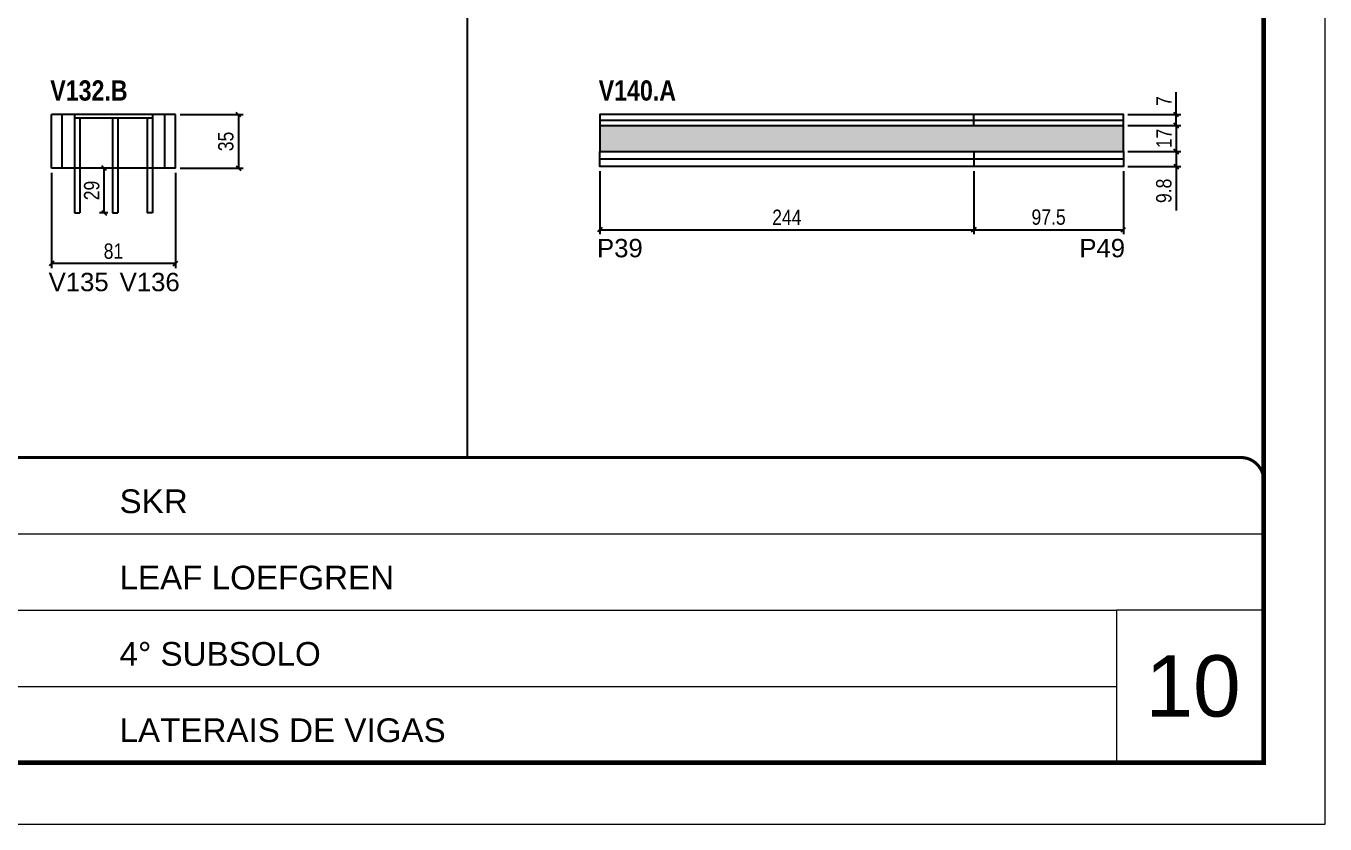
# Model space of a CAD drawing. Extents: x 3309 to 9590, y -2522 to 14608.
# Drawn here: x 5546 to 6393, y 11261 to 11782 of the extents above; entities that cross this region are included whole.
import ezdxf

# ---------------------------------------------------------------- set-up
doc = ezdxf.new("R2010")
doc.units = 0
doc.linetypes.add('CONTINUO', pattern=[0])
doc.linetypes.add('DASHED', pattern=[0.75, 0.5, -0.25])
for name, color, linetype in [('5', 5, 'Continuous'), ('COTA', 241, 'Continuous'), ('NOMENCLATURA', 7, 'Continuous'), ('Painéis', 200, 'Continuous'), ('SARR_2.2x7', 40, 'Continuous'), ('SARR_3.5x7', 81, 'Continuous'), ('SARR_EDITAR', 141, 'Continuous')]:
    doc.layers.add(name, color=color, linetype=linetype)
for name, color, linetype, lineweight in [('CARIMBO', 255, 'Continuous', 9), ('Folhas', 255, 'Continuous', 9), ('SARRAFO DE PRESSAO', 251, 'DASHED', 9)]:
    doc.layers.add(name, color=color, linetype=linetype, lineweight=lineweight)
doc.styles.add('ARIAL', font='arial.ttf')
doc.styles.add('COTA TECNICA', font='techl___.ttf', dxfattribs={"height": 10})
doc.styles.get("Standard").update_dxf_attribs({"font": 'arial.ttf'})
doc.styles.add('TECNICA', font='techb___.ttf', dxfattribs={"height": 10})
doc.dimstyles.new('PAINEL', dxfattribs={"dimtxt": 10, "dimasz": 3, "dimexe": 3, "dimexo": 3, "dimgap": 3, "dimtad": 1, "dimdec": 1, "dimzin": 12, "dimdsep": 46, "dimtxsty": 'COTA TECNICA', "dimblk1": 'OBLIQUE', "dimblk2": 'OBLIQUE', "dimsah": 1, "dimcen": 0.9, "dimclrd": 4, "dimclre": 4, "dimclrt": 240, "dimadec": 1, "dimazin": 3, "dimtfac": 1, "dimtdec": 1, "dimtmove": 0, "dimatfit": 3, "dimfxl": 1, "dimtolj": 1, "dimtzin": 12, "dimarcsym": 0})

# ---------------------------------------------------------------- blocks, each defined once
blk = doc.blocks.new('9999999999')
at = {"color": 30, "linetype": 'CONTINUO'}
for p, q in [((98564.56, 34379.64), (99583.98, 34379.64)), ((98564.56, 34329.83), (99487.98, 34329.83)), ((99583.98, 34329.83), (99487.98, 34329.83)), ((99487.98, 34329.83), (99487.98, 34230.21)), ((98564.56, 34280.02), (99487.98, 34280.02))]:
    blk.add_line(p, q, dxfattribs=at)
at = {"color": 30, "linetype": 'CONTINUO', "const_width": 2}
blk.add_lwpolyline([(99583.98, 34230.21), (99583.98, 34414.45, 0.414214), (99568.98, 34429.45), (98228.98, 34429.45, 0.414214), (98213.98, 34414.45), (98213.98, 34245.21, 0.414214), (98228.98, 34230.21), (99583.98, 34230.21)], format="xyb", dxfattribs=at)
at = {"layer": 'Folhas'}
blk.add_lwpolyline([(98138.98, 34190.21), (99623.98, 34190.21), (99623.98, 35240.21), (98138.98, 35240.21)], close=True, dxfattribs=at)
at = {"layer": 'Folhas', "color": 30, "const_width": 3}
blk.add_lwpolyline([(98213.98, 34230.21), (99583.98, 34230.21), (99583.98, 35200.21), (98213.98, 35200.21)], close=True, dxfattribs=at)
at = {"color": 7, "linetype": 'Continuous', "ltscale": 5, "style": 'ARIAL'}
for s, height, p in [('SKR', 15.483, (98837.68, 34393.13)), ('LEAF LOEFGREN', 15.4829, (98837.68, 34343.32)), ('4° SUBSOLO', 15.483, (98837.68, 34293.51)), ('LATERAIS DE VIGAS', 15.4829, (98837.68, 34243.7))]:
    blk.add_text(s, height=height, dxfattribs=at).set_placement(p)
blk = doc.blocks.new('_Oblique')
at = {"color": 0, "linetype": 'ByBlock', "lineweight": -2}
blk.add_line((-0.5, -0.5), (0.5, 0.5), dxfattribs=at)
blk = doc.blocks.new('*D326')
at = {"layer": 'COTA', "color": 4, "linetype": 'ByBlock', "lineweight": -2, "transparency": 16777216}
for p, q in [((5562.1, 11685.7), (5562.1, 11623.48)), ((5643.1, 11685.7), (5643.1, 11623.48)), ((5643.1, 11626.48), (5562.1, 11626.48))]:
    blk.add_line(p, q, dxfattribs=at)
at = {"layer": 'Defpoints', "color": 0, "linetype": 'ByBlock', "transparency": 16777216}
for p in [(5562.1, 11688.7), (5643.1, 11688.7), (5562.1, 11626.48)]:
    blk.add_point(p, dxfattribs=at)
at = {"layer": 'COTA', "color": 4, "linetype": 'ByBlock', "lineweight": -2, "transparency": 16777216, "xscale": 3, "yscale": 3, "zscale": 3, "rotation": 180}
blk.add_blockref('_Oblique', (5562.1, 11626.48), dxfattribs=at)
at = {"layer": 'COTA', "color": 4, "linetype": 'ByBlock', "lineweight": -2, "transparency": 16777216, "xscale": 3, "yscale": 3, "zscale": 3}
blk.add_blockref('_Oblique', (5643.1, 11626.48), dxfattribs=at)
at = {"layer": 'COTA', "color": 240, "linetype": 'ByBlock', "transparency": 16777216, "insert": (5602.6, 11634.57), "char_height": 10, "attachment_point": 5, "style": 'COTA TECNICA'}
blk.add_mtext('\\A1;81', dxfattribs=at)
blk = doc.blocks.new('*D327')
at = {"layer": 'COTA', "color": 4, "lineweight": -2, "transparency": 16777216}
for p, q in [((5646.1, 11723.7), (5687.15, 11723.7)), ((5684.15, 11723.7), (5684.15, 11688.7)), ((5646.1, 11688.7), (5687.15, 11688.7))]:
    blk.add_line(p, q, dxfattribs=at)
at = {"layer": 'Defpoints', "color": 0, "transparency": 16777216}
for p in [(5643.1, 11723.7), (5643.1, 11688.7), (5684.15, 11688.7)]:
    blk.add_point(p, dxfattribs=at)
at = {"layer": 'COTA', "color": 4, "lineweight": -2, "transparency": 16777216, "xscale": 3, "yscale": 3, "zscale": 3}
for p, rotation in [((5684.15, 11723.7), 90), ((5684.15, 11688.7), 270)]:
    blk.add_blockref('_Oblique', p, dxfattribs=dict(at, rotation=rotation))
at = {"layer": 'COTA', "color": 240, "transparency": 16777216, "insert": (5675.93, 11706.2), "char_height": 10, "attachment_point": 5, "rotation": 90, "style": 'COTA TECNICA'}
blk.add_mtext('\\A1;35', dxfattribs=at)
blk = doc.blocks.new('*D412')
at = {"layer": 'COTA', "color": 4, "lineweight": -2, "transparency": 16777216}
for p, q in [((5919.82, 11686.9), (5919.82, 11645.63)), ((6163.82, 11686.9), (6163.82, 11645.63)), ((5919.82, 11648.63), (6163.82, 11648.63))]:
    blk.add_line(p, q, dxfattribs=at)
at = {"layer": 'Defpoints', "color": 0, "transparency": 16777216}
for p in [(5919.82, 11689.9), (6163.82, 11689.9), (6163.82, 11648.63)]:
    blk.add_point(p, dxfattribs=at)
at = {"layer": 'COTA', "color": 4, "lineweight": -2, "transparency": 16777216, "xscale": 3, "yscale": 3, "zscale": 3, "rotation": 180}
blk.add_blockref('_Oblique', (5919.82, 11648.63), dxfattribs=at)
at = {"layer": 'COTA', "color": 4, "lineweight": -2, "transparency": 16777216, "xscale": 3, "yscale": 3, "zscale": 3}
blk.add_blockref('_Oblique', (6163.82, 11648.63), dxfattribs=at)
at = {"layer": 'COTA', "color": 240, "transparency": 16777216, "insert": (6041.82, 11656.71), "char_height": 10, "attachment_point": 5, "style": 'COTA TECNICA'}
blk.add_mtext('\\A1;244', dxfattribs=at)
blk = doc.blocks.new('*D413')
at = {"layer": 'COTA', "color": 4, "lineweight": -2, "transparency": 16777216}
for p, q in [((6163.82, 11686.9), (6163.82, 11645.63)), ((6261.32, 11686.9), (6261.32, 11645.63)), ((6163.82, 11648.63), (6261.32, 11648.63))]:
    blk.add_line(p, q, dxfattribs=at)
at = {"layer": 'Defpoints', "color": 0, "transparency": 16777216}
for p in [(6163.82, 11689.9), (6261.32, 11689.9), (6261.32, 11648.63)]:
    blk.add_point(p, dxfattribs=at)
at = {"layer": 'COTA', "color": 4, "lineweight": -2, "transparency": 16777216, "xscale": 3, "yscale": 3, "zscale": 3, "rotation": 180}
blk.add_blockref('_Oblique', (6163.82, 11648.63), dxfattribs=at)
at = {"layer": 'COTA', "color": 4, "lineweight": -2, "transparency": 16777216, "xscale": 3, "yscale": 3, "zscale": 3}
blk.add_blockref('_Oblique', (6261.32, 11648.63), dxfattribs=at)
at = {"layer": 'COTA', "color": 240, "transparency": 16777216, "insert": (6212.57, 11656.77), "char_height": 10, "attachment_point": 5, "style": 'COTA TECNICA'}
blk.add_mtext('\\A1;97.5', dxfattribs=at)
blk = doc.blocks.new('*D415')
at = {"layer": 'COTA', "color": 4, "lineweight": -2, "transparency": 16777216}
for p, q in [((6264.32, 11716.7), (6298.86, 11716.7)), ((6295.86, 11716.7), (6295.86, 11699.7)), ((6264.32, 11699.7), (6298.86, 11699.7))]:
    blk.add_line(p, q, dxfattribs=at)
at = {"layer": 'Defpoints', "color": 0, "transparency": 16777216}
for p in [(6261.32, 11716.7), (6261.32, 11699.7), (6295.86, 11699.7)]:
    blk.add_point(p, dxfattribs=at)
at = {"layer": 'COTA', "color": 4, "lineweight": -2, "transparency": 16777216, "xscale": 3, "yscale": 3, "zscale": 3}
for p, rotation in [((6295.86, 11716.7), 90), ((6295.86, 11699.7), 270)]:
    blk.add_blockref('_Oblique', p, dxfattribs=dict(at, rotation=rotation))
at = {"layer": 'COTA', "color": 240, "transparency": 16777216, "insert": (6287.79, 11708.2), "char_height": 10, "attachment_point": 5, "rotation": 90, "style": 'COTA TECNICA'}
blk.add_mtext('\\A1;17', dxfattribs=at)
blk = doc.blocks.new('*D416')
at = {"layer": 'COTA', "color": 4, "lineweight": -2, "transparency": 16777216}
for p, q in [((6295.86, 11723.7), (6295.86, 11738.43)), ((6264.32, 11723.7), (6298.86, 11723.7)), ((6295.86, 11716.7), (6295.86, 11723.7)), ((6264.32, 11716.7), (6298.86, 11716.7))]:
    blk.add_line(p, q, dxfattribs=at)
at = {"layer": 'Defpoints', "color": 0, "transparency": 16777216}
for p in [(6261.32, 11723.7), (6295.86, 11723.7), (6261.32, 11716.7)]:
    blk.add_point(p, dxfattribs=at)
at = {"layer": 'COTA', "color": 4, "lineweight": -2, "transparency": 16777216, "xscale": 3, "yscale": 3, "zscale": 3}
for p, rotation in [((6295.86, 11723.7), 90), ((6295.86, 11716.7), 270)]:
    blk.add_blockref('_Oblique', p, dxfattribs=dict(at, rotation=rotation))
at = {"layer": 'COTA', "color": 240, "transparency": 16777216, "insert": (6287.79, 11732.57), "char_height": 10, "attachment_point": 5, "rotation": 90, "style": 'COTA TECNICA'}
blk.add_mtext('\\A1;7', dxfattribs=at)
blk = doc.blocks.new('*D414')
at = {"layer": 'COTA', "color": 4, "lineweight": -2, "transparency": 16777216}
for p, q in [((6264.32, 11699.7), (6298.86, 11699.7)), ((6295.86, 11699.7), (6295.86, 11689.9)), ((6264.32, 11689.9), (6298.86, 11689.9)), ((6295.86, 11689.9), (6295.86, 11661.05))]:
    blk.add_line(p, q, dxfattribs=at)
at = {"layer": 'Defpoints', "color": 0, "transparency": 16777216}
for p in [(6261.32, 11699.7), (6261.32, 11689.9), (6295.86, 11689.9)]:
    blk.add_point(p, dxfattribs=at)
at = {"layer": 'COTA', "color": 4, "lineweight": -2, "transparency": 16777216, "xscale": 3, "yscale": 3, "zscale": 3}
for p, rotation in [((6295.86, 11699.7), 90), ((6295.86, 11689.9), 270)]:
    blk.add_blockref('_Oblique', p, dxfattribs=dict(at, rotation=rotation))
at = {"layer": 'COTA', "color": 240, "transparency": 16777216, "insert": (6287.76, 11673.97), "char_height": 10, "attachment_point": 5, "rotation": 90, "style": 'COTA TECNICA'}
blk.add_mtext('\\A1;9.8', dxfattribs=at)
blk = doc.blocks.new('*D820')
at = {"layer": 'COTA', "color": 4, "lineweight": -2, "transparency": 16777216}
for p, q in [((5598.87, 11688.7), (5593.52, 11688.7)), ((5596.52, 11659.7), (5596.52, 11688.7)), ((5598.87, 11659.7), (5593.52, 11659.7))]:
    blk.add_line(p, q, dxfattribs=at)
at = {"layer": 'Defpoints', "color": 0, "transparency": 16777216}
for p in [(5596.52, 11688.7), (5601.87, 11688.7), (5601.87, 11659.7)]:
    blk.add_point(p, dxfattribs=at)
at = {"layer": 'COTA', "color": 4, "lineweight": -2, "transparency": 16777216, "xscale": 3, "yscale": 3, "zscale": 3}
for p, rotation in [((5596.52, 11688.7), 90), ((5596.52, 11659.7), 270)]:
    blk.add_blockref('_Oblique', p, dxfattribs=dict(at, rotation=rotation))
at = {"layer": 'COTA', "color": 240, "transparency": 16777216, "insert": (5588.43, 11674.2), "char_height": 10, "attachment_point": 5, "rotation": 90, "style": 'COTA TECNICA'}
blk.add_mtext('\\A1;29', dxfattribs=at)

msp = doc.modelspace()

# ---------------------------------------------------------------- hatches: boundary and pattern name
at = {"layer": 'COTA'}
h = msp.add_hatch(dxfattribs=at)
h.set_pattern_fill('AR-CONC', color=256, scale=0.03)
h.set_pattern_definition([(50, (1969.3394, -206.2923), (5.46554, -0.4781726), [0.5715, -6.2865]), (355, (1969.3394, -206.292), (-1.0573026, 5.7317054), [0.4572, -5.0292175]), (100.451445, (1969.795, -206.332), (4.4082374, 5.2535326), [0.4857003, -5.3427073]), (46.1842, (1969.3394, -204.768), (8.1323712, -1.26127), [0.85725, -9.42975]), (96.63556, (1970.017, -204.873), (7.122124, 7.4227837), [0.7285507, -8.014068]), (351.18415, (1969.3394, -204.768), (7.122124, 7.422784), [0.685799, -7.543792]), (21, (1970.1014, -205.1493), (4.5484317, -3.067956), [0.5715, -6.2865]), (326, (1970.1014, -205.149), (1.8540609, 5.525639), [0.4572, -5.0292]), (71.451445, (1970.4805, -205.405), (6.4024926, 2.457683), [0.4857003, -5.3426981]), (37.5, (1969.3394, -206.2923), (0.0926581, 2.53665117), [0, -4.96824, 0, -5.1054, 0, -5.04825]), (7.5, (1969.3394, -206.2923), (2.0045899, 3.00541724), [0, -2.91084, 0, -4.85394, 0, -1.92405]), (327.5, (1967.6402, -206.2923), (4.06771786, -0.17186232), [0, -1.905, 0, -5.9436, 0, -7.8867]), (317.5, (1966.8782, -206.2923), (4.4438754, 0.7627947), [0, -2.4765, 0, -3.94716, 0, -5.6007])])
h.paths.add_polyline_path([(5919.82, 11699.7), (6261.32, 11699.7), (6261.32, 11716.7), (5919.82, 11716.7)])

# ---------------------------------------------------------------- linework, layer by layer
for p, q in [((5833.24, 12270.71), (5833.24, 11499.95)), ((5919.82, 11716.7), (5919.82, 11699.7)), ((6261.32, 11699.7), (6261.32, 11716.7)), ((5919.82, 11699.7), (6261.32, 11699.7)), ((5577.1, 11659.7), (5580.6, 11659.7)), ((5601.87, 11659.7), (5605.37, 11659.7)), ((5628.1, 11659.7), (5624.6, 11659.7))]:
    msp.add_line(p, q, dxfattribs=at)
at = {"layer": 'Painéis', "linetype": 'ByBlock'}
for p, q in [((5643.1, 11723.7), (5562.1, 11723.7)), ((5562.1, 11688.7), (5562.1, 11723.7)), ((5643.1, 11688.7), (5643.1, 11723.7)), ((6163.82, 11716.7), (6163.82, 11723.7)), ((6163.82, 11699.7), (6163.82, 11689.9)), ((5643.1, 11688.7), (5562.1, 11688.7))]:
    msp.add_line(p, q, dxfattribs=at)
for points in [[(5919.82, 11716.7), (6261.32, 11716.7), (6261.32, 11723.7), (5919.82, 11723.7)], [(5919.82, 11699.7), (6261.32, 11699.7), (6261.32, 11689.9), (5919.82, 11689.9)]]:
    msp.add_lwpolyline(points, close=True, dxfattribs=at)
at = {"layer": 'SARR_2.2x7', "linetype": 'Continuous'}
for p, q in [((5569.1, 11688.7), (5569.1, 11723.7)), ((5628.1, 11721.5), (5577.1, 11721.5)), ((5636.1, 11688.7), (5636.1, 11723.7))]:
    msp.add_line(p, q, dxfattribs=at)
at = {"layer": 'SARR_2.2x7'}
for p, q in [((5919.82, 11720.2), (6163.82, 11720.2)), ((6163.82, 11720.2), (6261.32, 11720.2))]:
    msp.add_line(p, q, dxfattribs=at)
at = {"layer": 'SARR_3.5x7'}
for p, q in [((5577.1, 11723.7), (5577.1, 11659.7)), ((5580.6, 11721.5), (5580.6, 11659.7)), ((5601.87, 11721.5), (5601.87, 11659.7)), ((5605.37, 11721.5), (5605.37, 11659.7)), ((5624.6, 11721.5), (5624.6, 11659.7)), ((5628.1, 11723.7), (5628.1, 11659.7))]:
    msp.add_line(p, q, dxfattribs=at)
at = {"layer": 'SARR_EDITAR'}
for p, q in [((5919.82, 11694.8), (6163.82, 11694.8)), ((6163.82, 11694.8), (6261.32, 11694.8))]:
    msp.add_line(p, q, dxfattribs=at)

# ---------------------------------------------------------------- block references
at = {"layer": 'SARRAFO DE PRESSAO', "color": 6, "linetype": 'ByBlock'}
msp.add_blockref('9999999999', (-93231.11, -22929.5), dxfattribs=at)

# ---------------------------------------------------------------- texts
at = {"layer": '5', "linetype": 'Continuous'}
for s, p in [('P39', (5918.02, 11630.62)), ('P49', (6232.62, 11630.62)), ('V135', (5560.31, 11608.47)), ('V136', (5606.65, 11608.47))]:
    msp.add_text(s, height=12, rotation=0.00004, dxfattribs=at).set_placement(p)
at = {"layer": 'CARIMBO', "style": 'ARIAL'}
msp.add_text('10', height=40, dxfattribs=at).set_placement((6275.73, 11330.85))
at = {"layer": 'NOMENCLATURA', "style": 'TECNICA'}
for s, p in [('V132.B', (5561.38, 11732.89)), ('V140.A', (5919.1, 11732.89))]:
    msp.add_text(s, height=13.2, dxfattribs=at).set_placement(p)

# ---------------------------------------------------------------- dimensions: what is measured, and where the dimension line sits
at = {"layer": 'COTA'}
for base, p1, p2, picture, middle in [((6295.86, 11723.7), (6261.32, 11716.7), (6261.32, 11723.7), '*D416', (6287.79, 11732.57)), ((5684.15, 11688.7), (5643.1, 11723.7), (5643.1, 11688.7), '*D327', (5675.93, 11706.2)), ((6295.86, 11699.7), (6261.32, 11716.7), (6261.32, 11699.7), '*D415', (6287.79, 11708.2)), ((6295.86, 11689.9), (6261.32, 11699.7), (6261.32, 11689.9), '*D414', (6287.76, 11673.97)), ((5596.52, 11688.7), (5601.87, 11659.7), (5601.87, 11688.7), '*D820', (5588.43, 11674.2))]:
    dim = msp.add_linear_dim(base=base, p1=p1, p2=p2, angle=90, dimstyle='PAINEL', dxfattribs=at)
    dim.commit()
    dim.dimension.update_dxf_attribs({"geometry": picture, "text_midpoint": middle})
at = {"layer": 'COTA', "linetype": 'ByBlock'}
dim = msp.add_linear_dim(base=(5562.1, 11626.48), p1=(5643.1, 11688.7), p2=(5562.1, 11688.7), angle=180, dimstyle='PAINEL', dxfattribs=at)
dim.commit()
dim.dimension.update_dxf_attribs({"geometry": '*D326', "text_midpoint": (5602.6, 11634.57)})
at = {"layer": 'COTA'}
dim = msp.add_linear_dim(base=(6163.82, 11648.63), p1=(5919.82, 11689.9), p2=(6163.82, 11689.9), dimstyle='PAINEL', dxfattribs=at)
dim.commit()
dim.dimension.update_dxf_attribs({"geometry": '*D412', "text_midpoint": (6041.82, 11656.71)})
dim = msp.add_linear_dim(base=(6261.32, 11648.63), p1=(6163.82, 11689.9), p2=(6261.32, 11689.9), dimstyle='PAINEL', override={"dimtmove": 1}, dxfattribs=at)
dim.commit()
dim.dimension.update_dxf_attribs({"geometry": '*D413', "text_midpoint": (6212.57, 11656.77)})

doc.saveas('drawing.dxf')
